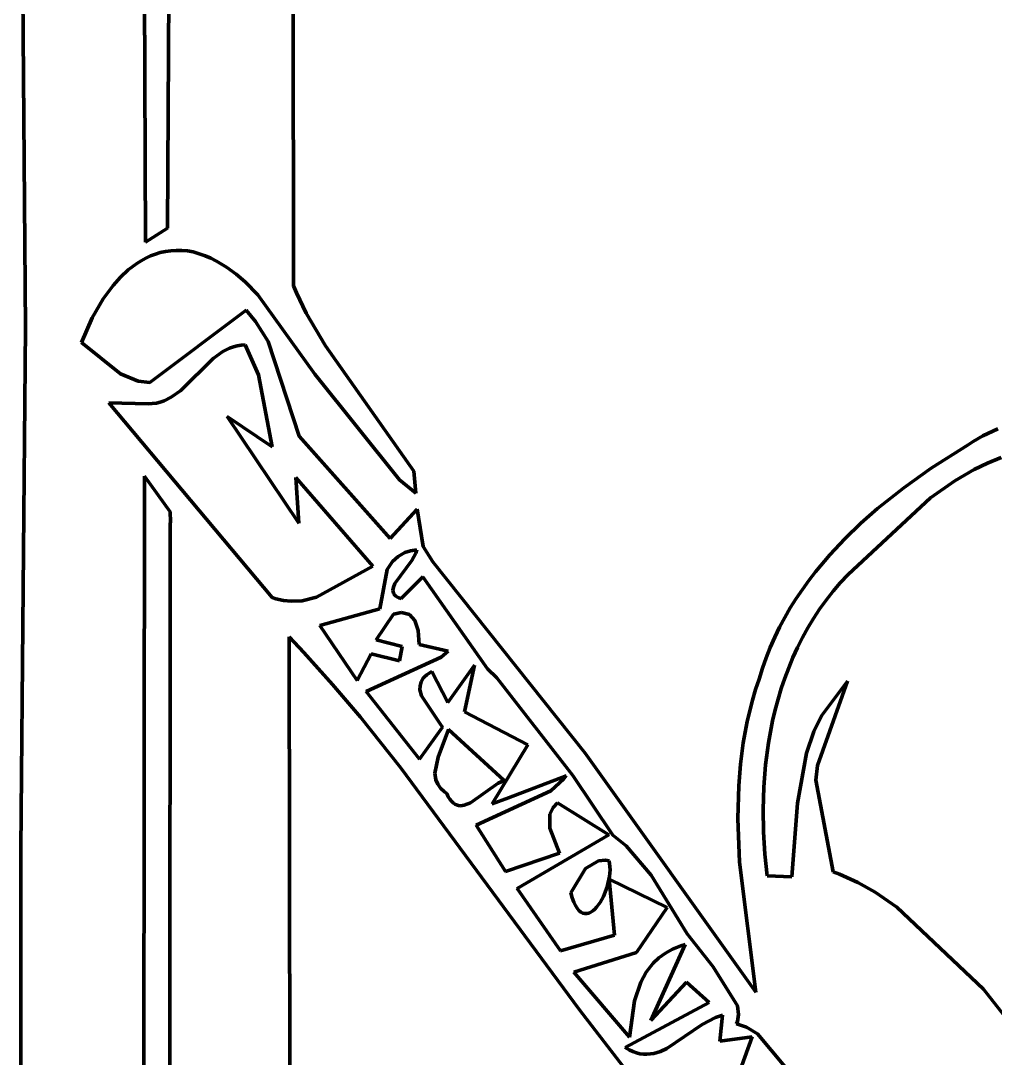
# Model space of a CAD drawing. Header units: millimetres. Extents: x 0 to 10.2, y 0 to 7.
# Drawn here: x 2.789 to 3.749, y 4.641 to 5.663 of the extents above; entities that cross this region are included whole.
import ezdxf

# ---------------------------------------------------------------- set-up
doc = ezdxf.new("R2010")
doc.units = ezdxf.units.MM
doc.layers.add('color#030303ff', color=7, linetype='CONTINUOUS', lineweight=100)
doc.layers.add('color#ffffffff', color=7, linetype='CONTINUOUS', lineweight=100)

msp = doc.modelspace()

# ---------------------------------------------------------------- linework, layer by layer
at = {"layer": 'color#030303ff'}
for p, q in [((2.934, 5.4588), (2.9365, 5.9861)), ((3.0576, 5.9882), (3.058, 5.4022)), ((2.7941, 5.3607), (2.7893, 5.959)), ((2.9105, 5.8754), (2.9121, 5.4451)), ((2.9121, 5.4451), (2.934, 5.4588)), ((2.9125, 5.4293), (2.9079, 5.4268)), ((2.9171, 5.4315), (2.9125, 5.4293)), ((2.9219, 5.4333), (2.9171, 5.4315)), ((2.9268, 5.4348), (2.9219, 5.4333)), ((2.9319, 5.4359), (2.9268, 5.4348)), ((2.9371, 5.4367), (2.9319, 5.4359)), ((2.9424, 5.437), (2.9371, 5.4367)), ((2.9479, 5.4369), (2.9424, 5.437)), ((2.9535, 5.4364), (2.9479, 5.4369)), ((2.9593, 5.4355), (2.9535, 5.4364)), ((2.9652, 5.4337), (2.9593, 5.4355)), ((2.971, 5.4316), (2.9652, 5.4337)), ((2.9766, 5.4292), (2.971, 5.4316)), ((2.982, 5.4265), (2.9766, 5.4292)), ((2.8952, 5.4178), (2.8874, 5.4105)), ((2.9036, 5.4241), (2.8952, 5.4178)), ((2.9079, 5.4268), (2.9036, 5.4241)), ((2.9921, 5.4205), (2.982, 5.4265)), ((3.0016, 5.4136), (2.9921, 5.4205)), ((2.8874, 5.4105), (2.8802, 5.4025)), ((3.0105, 5.4059), (3.0016, 5.4136)), ((2.8802, 5.4025), (2.8705, 5.3893)), ((3.0229, 5.3931), (3.0105, 5.4059)), ((3.058, 5.4022), (3.0609, 5.3953)), ((2.8705, 5.3893), (2.8595, 5.3704)), ((3.0789, 5.3152), (3.0229, 5.3931)), ((3.0609, 5.3953), (3.0706, 5.3751)), ((2.9164, 5.3069), (3.0115, 5.3782)), ((3.0115, 5.3782), (3.0206, 5.3671)), ((2.8595, 5.3704), (2.8492, 5.3464)), ((3.0206, 5.3671), (3.033, 5.3473)), ((3.0706, 5.3751), (3.0896, 5.3429)), ((2.7895, 4.8471), (2.7941, 5.3607)), ((2.8492, 5.3464), (2.8877, 5.3153)), ((3.033, 5.3473), (3.0636, 5.2541)), ((2.9883, 5.3373), (2.9789, 5.3304)), ((2.9951, 5.3407), (2.9883, 5.3373)), ((2.9988, 5.3421), (2.9951, 5.3407)), ((3.0025, 5.343), (2.9988, 5.3421)), ((3.0064, 5.3437), (3.0025, 5.343)), ((3.0105, 5.344), (3.0064, 5.3437)), ((3.0236, 5.3143), (3.0105, 5.344)), ((3.0896, 5.3429), (3.1767, 5.2195)), ((2.9789, 5.3304), (2.947, 5.2991)), ((2.8877, 5.3153), (2.9051, 5.3081)), ((2.9051, 5.3081), (2.9164, 5.3069)), ((3.037, 5.2433), (3.0236, 5.3143)), ((3.1623, 5.2111), (3.0789, 5.3152)), ((2.947, 5.2991), (2.9374, 5.2923)), ((2.9147, 5.2857), (2.876, 5.2869)), ((2.876, 5.2869), (3.0369, 5.095)), ((2.9189, 5.286), (2.9147, 5.2857)), ((2.9229, 5.2866), (2.9189, 5.286)), ((2.9268, 5.2876), (2.9229, 5.2866)), ((2.9305, 5.2889), (2.9268, 5.2876)), ((2.9374, 5.2923), (2.9305, 5.2889)), ((3.0634, 5.1681), (2.9928, 5.2733)), ((2.9928, 5.2733), (3.037, 5.2433)), ((3.0636, 5.2541), (3.1534, 5.1531)), ((3.7276, 5.2486), (3.7371, 5.2543)), ((3.7371, 5.2543), (3.752, 5.2612)), ((3.6862, 5.2223), (3.7229, 5.2455)), ((3.7229, 5.2455), (3.7276, 5.2486)), ((3.7418, 5.2275), (3.7286, 5.2211)), ((3.7554, 5.233), (3.7418, 5.2275)), ((2.9112, 5.2146), (2.9102, 4.3749)), ((2.9365, 5.1793), (2.9112, 5.2146)), ((3.1361, 5.1259), (3.0604, 5.2131)), ((3.0604, 5.2131), (3.0634, 5.1681)), ((3.1767, 5.2195), (3.1786, 5.1978)), ((3.6593, 5.2032), (3.6862, 5.2223)), ((3.7286, 5.2211), (3.7096, 5.2101)), ((3.1786, 5.1978), (3.1623, 5.2111)), ((3.6335, 5.1827), (3.6593, 5.2032)), ((3.7096, 5.2101), (3.6855, 5.1931)), ((3.6855, 5.1931), (3.6044, 5.1177)), ((3.617, 5.1682), (3.6335, 5.1827)), ((2.9368, 5.1696), (2.9365, 5.1793)), ((3.1534, 5.1531), (3.1799, 5.1822)), ((3.1799, 5.1822), (3.1858, 5.1452)), ((2.9361, 4.4018), (2.9364, 5.1675)), ((2.9364, 5.1675), (2.9368, 5.1696)), ((3.6013, 5.1529), (3.617, 5.1682)), ((3.5863, 5.137), (3.6013, 5.1529)), ((3.1794, 5.142), (3.1733, 5.1409)), ((3.1786, 5.1387), (3.1794, 5.142)), ((3.1858, 5.1452), (3.1953, 5.1301)), ((3.161, 5.1355), (3.1556, 5.1306)), ((3.1579, 5.1087), (3.1746, 5.1315)), ((3.1678, 5.1392), (3.161, 5.1355)), ((3.1733, 5.1409), (3.1678, 5.1392)), ((3.1746, 5.1315), (3.1786, 5.1387)), ((3.5723, 5.1203), (3.5863, 5.137)), ((3.0806, 5.0954), (3.1361, 5.1259)), ((3.1502, 5.1225), (3.143, 5.0837)), ((3.1556, 5.1306), (3.1502, 5.1225)), ((3.1953, 5.1301), (3.3455, 4.9418)), ((3.1854, 5.1154), (3.164, 5.094)), ((3.2492, 5.0247), (3.1854, 5.1154)), ((3.5594, 5.1029), (3.5657, 5.1117)), ((3.5657, 5.1117), (3.5723, 5.1203)), ((3.6044, 5.1177), (3.5968, 5.1095)), ((3.156, 5.1021), (3.1565, 5.1052)), ((3.1565, 5.0993), (3.156, 5.1021)), ((3.1565, 5.1052), (3.1579, 5.1087)), ((3.5533, 5.0939), (3.5594, 5.1029)), ((3.5896, 5.1011), (3.5828, 5.0924)), ((3.5968, 5.1095), (3.5896, 5.1011)), ((3.0369, 5.095), (3.0407, 5.0937)), ((3.0407, 5.0937), (3.0482, 5.092)), ((3.0482, 5.092), (3.0556, 5.0913)), ((3.0556, 5.0913), (3.0665, 5.0919)), ((3.0665, 5.0919), (3.0806, 5.0954)), ((3.1573, 5.098), (3.1565, 5.0993)), ((3.1584, 5.0968), (3.1573, 5.098)), ((3.1598, 5.0957), (3.1584, 5.0968)), ((3.1617, 5.0948), (3.1598, 5.0957)), ((3.164, 5.094), (3.1617, 5.0948)), ((3.5475, 5.0847), (3.5533, 5.0939)), ((3.5828, 5.0924), (3.5764, 5.0835)), ((3.143, 5.0837), (3.0841, 5.0673)), ((3.1564, 5.0787), (3.1645, 5.0802)), ((3.1645, 5.0802), (3.1722, 5.0783)), ((3.5421, 5.0753), (3.5475, 5.0847)), ((3.5764, 5.0835), (3.5704, 5.0744)), ((3.1396, 5.0532), (3.1564, 5.0787)), ((3.1722, 5.0783), (3.1776, 5.0725)), ((3.1776, 5.0725), (3.1808, 5.0626)), ((3.537, 5.0657), (3.5421, 5.0753)), ((3.5704, 5.0744), (3.5648, 5.065)), ((3.0841, 5.0673), (3.1209, 5.0132)), ((3.1808, 5.0626), (3.1817, 5.0488)), ((3.5322, 5.0559), (3.537, 5.0657)), ((3.5648, 5.065), (3.5595, 5.0555)), ((3.0538, 5.0564), (3.0546, 4.4868)), ((3.0683, 5.0409), (3.0538, 5.0564)), ((3.165, 5.0469), (3.1396, 5.0532)), ((3.5277, 5.0459), (3.5322, 5.0559)), ((3.5595, 5.0555), (3.5547, 5.0458)), ((3.0965, 5.0094), (3.0683, 5.0409)), ((3.1209, 5.0132), (3.1345, 5.0396)), ((3.1345, 5.0396), (3.1625, 5.0326)), ((3.1625, 5.0326), (3.165, 5.0469)), ((3.1817, 5.0488), (3.2104, 5.042)), ((3.2104, 5.042), (3.2035, 5.0361)), ((3.5237, 5.0357), (3.5277, 5.0459)), ((3.5547, 5.0458), (3.5501, 5.0359)), ((3.2035, 5.0361), (3.1297, 5.0023)), ((3.52, 5.0253), (3.5237, 5.0357)), ((3.5501, 5.0359), (3.546, 5.0258)), ((3.1874, 5.0172), (3.1893, 5.0189)), ((3.1893, 5.0189), (3.1916, 5.0205)), ((3.1916, 5.0205), (3.1942, 5.0221)), ((3.1942, 5.0221), (3.2102, 4.9916)), ((3.2102, 4.9916), (3.2364, 5.0285)), ((3.2364, 5.0285), (3.2264, 4.9823)), ((3.2585, 5.0158), (3.2492, 5.0247)), ((3.5167, 5.0147), (3.52, 5.0253)), ((3.546, 5.0258), (3.5421, 5.0156)), ((3.1239, 4.9771), (3.0965, 5.0094)), ((3.1827, 5.008), (3.1837, 5.0118)), ((3.1837, 5.0118), (3.1858, 5.0155)), ((3.1858, 5.0155), (3.1874, 5.0172)), ((3.3334, 4.9198), (3.2585, 5.0158)), ((3.5133, 5.0044), (3.5167, 5.0147)), ((3.5421, 5.0156), (3.5386, 5.0053)), ((3.604, 5.0125), (3.5743, 4.9296)), ((3.5781, 4.9785), (3.604, 5.0125)), ((3.1297, 5.0023), (3.182, 4.9359)), ((3.1826, 5.0041), (3.1827, 5.008)), ((3.1842, 4.998), (3.1826, 5.0041)), ((3.5102, 4.994), (3.5133, 5.0044)), ((3.5386, 5.0053), (3.5355, 4.9948)), ((3.2025, 4.9706), (3.1842, 4.998)), ((3.5075, 4.9835), (3.5102, 4.994)), ((3.5355, 4.9948), (3.5327, 4.9843)), ((3.2264, 4.9823), (3.2889, 4.9498)), ((3.505, 4.973), (3.5075, 4.9835)), ((3.5327, 4.9843), (3.5301, 4.9736)), ((3.5708, 4.963), (3.5781, 4.9785)), ((3.1636, 4.9276), (3.1239, 4.9771)), ((3.2048, 4.9673), (3.2025, 4.9706)), ((3.5012, 4.952), (3.505, 4.973)), ((3.5301, 4.9736), (3.5279, 4.9628)), ((3.182, 4.9359), (3.2048, 4.9673)), ((3.2107, 4.9651), (3.2005, 4.9378)), ((3.2656, 4.9147), (3.2107, 4.9651)), ((3.5279, 4.9628), (3.526, 4.952)), ((3.5635, 4.9418), (3.5708, 4.963)), ((3.2889, 4.9498), (3.2538, 4.8919)), ((3.4984, 4.9307), (3.5012, 4.952)), ((3.526, 4.952), (3.5231, 4.9302)), ((3.2005, 4.9378), (3.1974, 4.9218)), ((3.3455, 4.9418), (3.5137, 4.7061)), ((3.5545, 4.8925), (3.5635, 4.9418)), ((3.3399, 4.6888), (3.1636, 4.9276)), ((3.4967, 4.9094), (3.4984, 4.9307)), ((3.5231, 4.9302), (3.5214, 4.9082)), ((3.5743, 4.9296), (3.5726, 4.9149)), ((3.1974, 4.9218), (3.1984, 4.9153)), ((3.2697, 4.8978), (3.3268, 4.9193)), ((3.3268, 4.9193), (3.3245, 4.9165)), ((3.3726, 4.861), (3.3334, 4.9198)), ((3.1984, 4.9153), (3.2002, 4.9112)), ((3.2002, 4.9112), (3.2029, 4.9072)), ((3.2029, 4.9072), (3.2067, 4.9035)), ((3.2324, 4.8928), (3.2597, 4.9121)), ((3.2597, 4.9121), (3.2656, 4.9147)), ((3.3245, 4.9165), (3.3115, 4.9044)), ((3.4959, 4.8772), (3.4967, 4.9094)), ((3.5214, 4.9082), (3.5207, 4.8862)), ((3.5726, 4.9149), (3.5897, 4.8247)), ((3.2067, 4.9035), (3.2091, 4.9018)), ((3.2091, 4.9018), (3.2105, 4.8988)), ((3.2105, 4.8988), (3.212, 4.8964)), ((3.212, 4.8964), (3.2136, 4.8943)), ((3.3115, 4.9044), (3.2379, 4.8708)), ((3.2538, 4.8919), (3.2697, 4.8978)), ((3.2136, 4.8943), (3.2152, 4.8927)), ((3.2152, 4.8927), (3.2169, 4.8915)), ((3.2169, 4.8915), (3.2187, 4.8907)), ((3.2187, 4.8907), (3.2205, 4.8901)), ((3.2205, 4.8901), (3.2224, 4.8899)), ((3.2224, 4.8899), (3.2263, 4.8904)), ((3.2263, 4.8904), (3.2324, 4.8928)), ((3.3105, 4.8815), (3.3138, 4.8881)), ((3.3138, 4.8881), (3.3182, 4.8928)), ((3.3182, 4.8928), (3.3686, 4.8612)), ((3.5207, 4.8862), (3.5211, 4.8642)), ((3.5489, 4.8199), (3.5545, 4.8925)), ((3.3106, 4.8677), (3.3105, 4.8815)), ((3.4976, 4.8342), (3.4959, 4.8772)), ((3.2379, 4.8708), (3.2669, 4.825)), ((3.3202, 4.8432), (3.3106, 4.8677)), ((3.3686, 4.8612), (3.2784, 4.8082)), ((3.3859, 4.8504), (3.3726, 4.861)), ((3.5211, 4.8642), (3.5224, 4.8423)), ((2.7895, 4.4863), (2.7895, 4.8471)), ((3.4103, 4.8214), (3.3859, 4.8504)), ((3.2669, 4.825), (3.3202, 4.8432)), ((3.3458, 4.828), (3.3585, 4.8356)), ((3.3585, 4.8356), (3.3654, 4.8363)), ((3.3654, 4.8363), (3.3689, 4.8357)), ((3.3689, 4.8357), (3.3695, 4.8329)), ((3.5224, 4.8423), (3.5247, 4.8207)), ((3.3313, 4.804), (3.3458, 4.828)), ((3.3699, 4.8267), (3.3694, 4.8201)), ((3.3695, 4.8329), (3.3699, 4.8267)), ((3.5137, 4.7061), (3.4976, 4.8342)), ((3.5897, 4.8247), (3.5959, 4.8224)), ((3.3694, 4.8201), (3.3671, 4.81)), ((3.3742, 4.7625), (3.3691, 4.8175)), ((3.3691, 4.8175), (3.4261, 4.7895)), ((3.4459, 4.7635), (3.4103, 4.8214)), ((3.5247, 4.8207), (3.5489, 4.8199)), ((3.5959, 4.8224), (3.6139, 4.8143)), ((3.2784, 4.8082), (3.3211, 4.747)), ((3.3671, 4.81), (3.3633, 4.8003)), ((3.6139, 4.8143), (3.631, 4.8047)), ((3.631, 4.8047), (3.6524, 4.79)), ((3.3327, 4.7991), (3.3313, 4.804)), ((3.3342, 4.795), (3.3327, 4.7991)), ((3.3358, 4.7916), (3.3342, 4.795)), ((3.3602, 4.7946), (3.3566, 4.7899)), ((3.3633, 4.8003), (3.3602, 4.7946)), ((3.3375, 4.7888), (3.3358, 4.7916)), ((3.3393, 4.7866), (3.3375, 4.7888)), ((3.3412, 4.785), (3.3393, 4.7866)), ((3.3431, 4.784), (3.3412, 4.785)), ((3.345, 4.7836), (3.3431, 4.784)), ((3.349, 4.784), (3.347, 4.7836)), ((3.3509, 4.7849), (3.349, 4.784)), ((3.3529, 4.7862), (3.3509, 4.7849)), ((3.3548, 4.7879), (3.3529, 4.7862)), ((3.3566, 4.7899), (3.3548, 4.7879)), ((3.4261, 4.7895), (3.396, 4.7454)), ((3.6524, 4.79), (3.7379, 4.709)), ((3.347, 4.7836), (3.345, 4.7836)), ((3.4716, 4.7313), (3.4459, 4.7635)), ((3.3211, 4.747), (3.3742, 4.7625)), ((3.444, 4.7531), (3.4102, 4.6782)), ((3.4396, 4.7518), (3.444, 4.7531)), ((3.396, 4.7454), (3.3341, 4.726)), ((3.418, 4.7401), (3.4244, 4.7447)), ((3.4244, 4.7447), (3.4315, 4.7487)), ((3.4315, 4.7487), (3.4396, 4.7518)), ((3.4056, 4.726), (3.4125, 4.7349)), ((3.4125, 4.7349), (3.418, 4.7401)), ((3.3341, 4.726), (3.3892, 4.6618)), ((3.4002, 4.716), (3.4056, 4.726)), ((3.4954, 4.6926), (3.4716, 4.7313)), ((3.3939, 4.6977), (3.4002, 4.716)), ((3.4102, 4.6782), (3.4453, 4.7161)), ((3.4453, 4.7161), (3.4675, 4.6959)), ((3.7379, 4.709), (3.7654, 4.6739)), ((3.4675, 4.6959), (3.3849, 4.6516)), ((3.3892, 4.6618), (3.3939, 4.6977)), ((3.4964, 4.6841), (3.4954, 4.6926)), ((3.3917, 4.6216), (3.3399, 4.6888)), ((3.4738, 4.6813), (3.4806, 4.6836)), ((3.4806, 4.6836), (3.4782, 4.6578)), ((3.4954, 4.6774), (3.4964, 4.6841)), ((3.426, 4.6508), (3.4608, 4.6743)), ((3.4608, 4.6743), (3.4738, 4.6813)), ((3.4946, 4.675), (3.4954, 4.6774)), ((3.5042, 4.6717), (3.4946, 4.675)), ((3.5151, 4.6653), (3.5042, 4.6717)), ((3.4782, 4.6578), (3.5099, 4.6623)), ((3.5099, 4.6623), (3.4865, 4.5973)), ((3.554, 4.619), (3.5151, 4.6653)), ((3.3849, 4.6516), (3.3886, 4.6494)), ((3.4196, 4.6479), (3.426, 4.6508)), ((3.3886, 4.6494), (3.3923, 4.6477)), ((3.3923, 4.6477), (3.3959, 4.6464)), ((3.3959, 4.6464), (3.3994, 4.6455)), ((3.3994, 4.6455), (3.4029, 4.6451)), ((3.4029, 4.6451), (3.4063, 4.645)), ((3.4063, 4.645), (3.4097, 4.6453)), ((3.4097, 4.6453), (3.413, 4.6459)), ((3.413, 4.6459), (3.4196, 4.6479))]:
    msp.add_line(p, q, dxfattribs=at)
at = {"layer": 'color#ffffffff'}
for p, q in [((2.9365, 5.9861), (2.934, 5.4588)), ((3.058, 5.4022), (3.0576, 5.9882)), ((2.7893, 5.959), (2.7941, 5.3607)), ((2.9121, 5.4451), (2.9105, 5.8754)), ((2.934, 5.4588), (2.9121, 5.4451)), ((2.9079, 5.4268), (2.9125, 5.4293)), ((2.9125, 5.4293), (2.9171, 5.4315)), ((2.9171, 5.4315), (2.9219, 5.4333)), ((2.9219, 5.4333), (2.9268, 5.4348)), ((2.9268, 5.4348), (2.9319, 5.4359)), ((2.9319, 5.4359), (2.9371, 5.4367)), ((2.9371, 5.4367), (2.9424, 5.437)), ((2.9424, 5.437), (2.9479, 5.4369)), ((2.9479, 5.4369), (2.9535, 5.4364)), ((2.9535, 5.4364), (2.9593, 5.4355)), ((2.9593, 5.4355), (2.9652, 5.4337)), ((2.9652, 5.4337), (2.971, 5.4316)), ((2.971, 5.4316), (2.9766, 5.4292)), ((2.9766, 5.4292), (2.982, 5.4265)), ((2.8874, 5.4105), (2.8952, 5.4178)), ((2.8952, 5.4178), (2.9036, 5.4241)), ((2.9036, 5.4241), (2.9079, 5.4268)), ((2.982, 5.4265), (2.9921, 5.4205)), ((2.9921, 5.4205), (3.0016, 5.4136)), ((2.8802, 5.4025), (2.8874, 5.4105)), ((3.0016, 5.4136), (3.0105, 5.4059)), ((2.8705, 5.3893), (2.8802, 5.4025)), ((3.0105, 5.4059), (3.0229, 5.3931)), ((3.0609, 5.3953), (3.058, 5.4022)), ((2.8595, 5.3704), (2.8705, 5.3893)), ((3.0229, 5.3931), (3.0789, 5.3152)), ((3.0706, 5.3751), (3.0609, 5.3953)), ((3.0115, 5.3782), (2.9164, 5.3069)), ((3.0206, 5.3671), (3.0115, 5.3782)), ((2.8492, 5.3464), (2.8595, 5.3704)), ((3.033, 5.3473), (3.0206, 5.3671)), ((3.0896, 5.3429), (3.0706, 5.3751)), ((2.7941, 5.3607), (2.7895, 4.8471)), ((2.8877, 5.3153), (2.8492, 5.3464)), ((3.0636, 5.2541), (3.033, 5.3473)), ((2.9789, 5.3304), (2.9883, 5.3373)), ((2.9883, 5.3373), (2.9951, 5.3407)), ((2.9951, 5.3407), (2.9988, 5.3421)), ((2.9988, 5.3421), (3.0025, 5.343)), ((3.0025, 5.343), (3.0064, 5.3437)), ((3.0064, 5.3437), (3.0105, 5.344)), ((3.0105, 5.344), (3.0236, 5.3143)), ((3.1767, 5.2195), (3.0896, 5.3429)), ((2.947, 5.2991), (2.9789, 5.3304)), ((2.9051, 5.3081), (2.8877, 5.3153)), ((2.9164, 5.3069), (2.9051, 5.3081)), ((3.0236, 5.3143), (3.037, 5.2433)), ((3.0789, 5.3152), (3.1623, 5.2111)), ((2.9374, 5.2923), (2.947, 5.2991)), ((3.0369, 5.095), (2.876, 5.2869)), ((2.876, 5.2869), (2.9147, 5.2857)), ((2.9147, 5.2857), (2.9189, 5.286)), ((2.9189, 5.286), (2.9229, 5.2866)), ((2.9229, 5.2866), (2.9268, 5.2876)), ((2.9268, 5.2876), (2.9305, 5.2889)), ((2.9305, 5.2889), (2.9374, 5.2923)), ((3.037, 5.2433), (2.9928, 5.2733)), ((2.9928, 5.2733), (3.0634, 5.1681)), ((3.1534, 5.1531), (3.0636, 5.2541)), ((3.7371, 5.2543), (3.7276, 5.2486)), ((3.752, 5.2612), (3.7371, 5.2543)), ((3.7229, 5.2455), (3.6862, 5.2223)), ((3.7276, 5.2486), (3.7229, 5.2455)), ((3.7286, 5.2211), (3.7418, 5.2275)), ((3.7418, 5.2275), (3.7554, 5.233)), ((2.9102, 4.3749), (2.9112, 5.2146)), ((2.9112, 5.2146), (2.9365, 5.1793)), ((3.0634, 5.1681), (3.0604, 5.2131)), ((3.0604, 5.2131), (3.1361, 5.1259)), ((3.1786, 5.1978), (3.1767, 5.2195)), ((3.6862, 5.2223), (3.6593, 5.2032)), ((3.7096, 5.2101), (3.7286, 5.2211)), ((3.1623, 5.2111), (3.1786, 5.1978)), ((3.6593, 5.2032), (3.6335, 5.1827)), ((3.6855, 5.1931), (3.7096, 5.2101)), ((3.6044, 5.1177), (3.6855, 5.1931)), ((3.6335, 5.1827), (3.617, 5.1682)), ((2.9365, 5.1793), (2.9368, 5.1696)), ((3.1799, 5.1822), (3.1534, 5.1531)), ((3.1858, 5.1452), (3.1799, 5.1822)), ((2.9364, 5.1675), (2.9361, 4.4018)), ((2.9368, 5.1696), (2.9364, 5.1675)), ((3.617, 5.1682), (3.6013, 5.1529)), ((3.6013, 5.1529), (3.5863, 5.137)), ((3.1733, 5.1409), (3.1794, 5.142)), ((3.1794, 5.142), (3.1786, 5.1387)), ((3.1953, 5.1301), (3.1858, 5.1452)), ((3.1556, 5.1306), (3.161, 5.1355)), ((3.1746, 5.1315), (3.1579, 5.1087)), ((3.161, 5.1355), (3.1678, 5.1392)), ((3.1678, 5.1392), (3.1733, 5.1409)), ((3.1786, 5.1387), (3.1746, 5.1315)), ((3.5863, 5.137), (3.5723, 5.1203)), ((3.1361, 5.1259), (3.0806, 5.0954)), ((3.143, 5.0837), (3.1502, 5.1225)), ((3.1502, 5.1225), (3.1556, 5.1306)), ((3.3455, 4.9418), (3.1953, 5.1301)), ((3.164, 5.094), (3.1854, 5.1154)), ((3.1854, 5.1154), (3.2492, 5.0247)), ((3.5657, 5.1117), (3.5594, 5.1029)), ((3.5723, 5.1203), (3.5657, 5.1117)), ((3.5968, 5.1095), (3.6044, 5.1177)), ((3.1565, 5.1052), (3.156, 5.1021)), ((3.156, 5.1021), (3.1565, 5.0993)), ((3.1579, 5.1087), (3.1565, 5.1052)), ((3.5594, 5.1029), (3.5533, 5.0939)), ((3.5828, 5.0924), (3.5896, 5.1011)), ((3.5896, 5.1011), (3.5968, 5.1095)), ((3.0407, 5.0937), (3.0369, 5.095)), ((3.0482, 5.092), (3.0407, 5.0937)), ((3.0556, 5.0913), (3.0482, 5.092)), ((3.0665, 5.0919), (3.0556, 5.0913)), ((3.0806, 5.0954), (3.0665, 5.0919)), ((3.1565, 5.0993), (3.1573, 5.098)), ((3.1573, 5.098), (3.1584, 5.0968)), ((3.1584, 5.0968), (3.1598, 5.0957)), ((3.1598, 5.0957), (3.1617, 5.0948)), ((3.1617, 5.0948), (3.164, 5.094)), ((3.5533, 5.0939), (3.5475, 5.0847)), ((3.5764, 5.0835), (3.5828, 5.0924)), ((3.0841, 5.0673), (3.143, 5.0837)), ((3.1645, 5.0802), (3.1564, 5.0787)), ((3.1722, 5.0783), (3.1645, 5.0802)), ((3.5475, 5.0847), (3.5421, 5.0753)), ((3.5704, 5.0744), (3.5764, 5.0835)), ((3.1564, 5.0787), (3.1396, 5.0532)), ((3.1776, 5.0725), (3.1722, 5.0783)), ((3.1808, 5.0626), (3.1776, 5.0725)), ((3.5421, 5.0753), (3.537, 5.0657)), ((3.5648, 5.065), (3.5704, 5.0744)), ((3.1209, 5.0132), (3.0841, 5.0673)), ((3.1817, 5.0488), (3.1808, 5.0626)), ((3.537, 5.0657), (3.5322, 5.0559)), ((3.5595, 5.0555), (3.5648, 5.065)), ((3.0538, 5.0564), (3.0683, 5.0409)), ((3.0546, 4.4868), (3.0538, 5.0564)), ((3.1396, 5.0532), (3.165, 5.0469)), ((3.5322, 5.0559), (3.5277, 5.0459)), ((3.5547, 5.0458), (3.5595, 5.0555)), ((3.0683, 5.0409), (3.0965, 5.0094)), ((3.1345, 5.0396), (3.1209, 5.0132)), ((3.1625, 5.0326), (3.1345, 5.0396)), ((3.165, 5.0469), (3.1625, 5.0326)), ((3.2104, 5.042), (3.1817, 5.0488)), ((3.2035, 5.0361), (3.2104, 5.042)), ((3.5277, 5.0459), (3.5237, 5.0357)), ((3.5501, 5.0359), (3.5547, 5.0458)), ((3.1297, 5.0023), (3.2035, 5.0361)), ((3.5237, 5.0357), (3.52, 5.0253)), ((3.546, 5.0258), (3.5501, 5.0359)), ((3.1893, 5.0189), (3.1874, 5.0172)), ((3.1916, 5.0205), (3.1893, 5.0189)), ((3.1942, 5.0221), (3.1916, 5.0205)), ((3.2102, 4.9916), (3.1942, 5.0221)), ((3.2364, 5.0285), (3.2102, 4.9916)), ((3.2264, 4.9823), (3.2364, 5.0285)), ((3.2492, 5.0247), (3.2585, 5.0158)), ((3.52, 5.0253), (3.5167, 5.0147)), ((3.5421, 5.0156), (3.546, 5.0258)), ((3.0965, 5.0094), (3.1239, 4.9771)), ((3.1837, 5.0118), (3.1827, 5.008)), ((3.1858, 5.0155), (3.1837, 5.0118)), ((3.1874, 5.0172), (3.1858, 5.0155)), ((3.2585, 5.0158), (3.3334, 4.9198)), ((3.5167, 5.0147), (3.5133, 5.0044)), ((3.5386, 5.0053), (3.5421, 5.0156)), ((3.5743, 4.9296), (3.604, 5.0125)), ((3.604, 5.0125), (3.5781, 4.9785)), ((3.182, 4.9359), (3.1297, 5.0023)), ((3.1827, 5.008), (3.1826, 5.0041)), ((3.1826, 5.0041), (3.1842, 4.998)), ((3.5133, 5.0044), (3.5102, 4.994)), ((3.5355, 4.9948), (3.5386, 5.0053)), ((3.1842, 4.998), (3.2025, 4.9706)), ((3.5102, 4.994), (3.5075, 4.9835)), ((3.5327, 4.9843), (3.5355, 4.9948)), ((3.2889, 4.9498), (3.2264, 4.9823)), ((3.5075, 4.9835), (3.505, 4.973)), ((3.5301, 4.9736), (3.5327, 4.9843)), ((3.5781, 4.9785), (3.5708, 4.963)), ((3.1239, 4.9771), (3.1636, 4.9276)), ((3.2025, 4.9706), (3.2048, 4.9673)), ((3.505, 4.973), (3.5012, 4.952)), ((3.5279, 4.9628), (3.5301, 4.9736)), ((3.2048, 4.9673), (3.182, 4.9359)), ((3.2005, 4.9378), (3.2107, 4.9651)), ((3.2107, 4.9651), (3.2656, 4.9147)), ((3.526, 4.952), (3.5279, 4.9628)), ((3.5708, 4.963), (3.5635, 4.9418)), ((3.2538, 4.8919), (3.2889, 4.9498)), ((3.5012, 4.952), (3.4984, 4.9307)), ((3.5231, 4.9302), (3.526, 4.952)), ((3.1974, 4.9218), (3.2005, 4.9378)), ((3.5137, 4.7061), (3.3455, 4.9418)), ((3.5635, 4.9418), (3.5545, 4.8925)), ((3.1636, 4.9276), (3.3399, 4.6888)), ((3.4984, 4.9307), (3.4967, 4.9094)), ((3.5214, 4.9082), (3.5231, 4.9302)), ((3.5726, 4.9149), (3.5743, 4.9296)), ((3.1984, 4.9153), (3.1974, 4.9218)), ((3.3268, 4.9193), (3.2697, 4.8978)), ((3.3245, 4.9165), (3.3268, 4.9193)), ((3.3334, 4.9198), (3.3726, 4.861)), ((3.2002, 4.9112), (3.1984, 4.9153)), ((3.2029, 4.9072), (3.2002, 4.9112)), ((3.2067, 4.9035), (3.2029, 4.9072)), ((3.2597, 4.9121), (3.2324, 4.8928)), ((3.2656, 4.9147), (3.2597, 4.9121)), ((3.3115, 4.9044), (3.3245, 4.9165)), ((3.4967, 4.9094), (3.4959, 4.8772)), ((3.5207, 4.8862), (3.5214, 4.9082)), ((3.5897, 4.8247), (3.5726, 4.9149)), ((3.2091, 4.9018), (3.2067, 4.9035)), ((3.2105, 4.8988), (3.2091, 4.9018)), ((3.212, 4.8964), (3.2105, 4.8988)), ((3.2136, 4.8943), (3.212, 4.8964)), ((3.2379, 4.8708), (3.3115, 4.9044)), ((3.2697, 4.8978), (3.2538, 4.8919)), ((3.2152, 4.8927), (3.2136, 4.8943)), ((3.2169, 4.8915), (3.2152, 4.8927)), ((3.2187, 4.8907), (3.2169, 4.8915)), ((3.2205, 4.8901), (3.2187, 4.8907)), ((3.2224, 4.8899), (3.2205, 4.8901)), ((3.2263, 4.8904), (3.2224, 4.8899)), ((3.2324, 4.8928), (3.2263, 4.8904)), ((3.3138, 4.8881), (3.3105, 4.8815)), ((3.3182, 4.8928), (3.3138, 4.8881)), ((3.3686, 4.8612), (3.3182, 4.8928)), ((3.5211, 4.8642), (3.5207, 4.8862)), ((3.5545, 4.8925), (3.5489, 4.8199)), ((3.3105, 4.8815), (3.3106, 4.8677)), ((3.4959, 4.8772), (3.4976, 4.8342)), ((3.2669, 4.825), (3.2379, 4.8708)), ((3.3106, 4.8677), (3.3202, 4.8432)), ((3.2784, 4.8082), (3.3686, 4.8612)), ((3.3726, 4.861), (3.3859, 4.8504)), ((3.5224, 4.8423), (3.5211, 4.8642)), ((2.7895, 4.8471), (2.7895, 4.4863)), ((3.3859, 4.8504), (3.4103, 4.8214)), ((3.3202, 4.8432), (3.2669, 4.825)), ((3.3585, 4.8356), (3.3458, 4.828)), ((3.3654, 4.8363), (3.3585, 4.8356)), ((3.3689, 4.8357), (3.3654, 4.8363)), ((3.3695, 4.8329), (3.3689, 4.8357)), ((3.5247, 4.8207), (3.5224, 4.8423)), ((3.3458, 4.828), (3.3313, 4.804)), ((3.3694, 4.8201), (3.3699, 4.8267)), ((3.3699, 4.8267), (3.3695, 4.8329)), ((3.4976, 4.8342), (3.5137, 4.7061)), ((3.5959, 4.8224), (3.5897, 4.8247)), ((3.3671, 4.81), (3.3694, 4.8201)), ((3.4261, 4.7895), (3.3691, 4.8175)), ((3.3691, 4.8175), (3.3742, 4.7625)), ((3.4103, 4.8214), (3.4459, 4.7635)), ((3.5489, 4.8199), (3.5247, 4.8207)), ((3.6139, 4.8143), (3.5959, 4.8224)), ((3.3211, 4.747), (3.2784, 4.8082)), ((3.3633, 4.8003), (3.3671, 4.81)), ((3.631, 4.8047), (3.6139, 4.8143)), ((3.6524, 4.79), (3.631, 4.8047)), ((3.3313, 4.804), (3.3327, 4.7991)), ((3.3327, 4.7991), (3.3342, 4.795)), ((3.3342, 4.795), (3.3358, 4.7916)), ((3.3566, 4.7899), (3.3602, 4.7946)), ((3.3602, 4.7946), (3.3633, 4.8003)), ((3.3358, 4.7916), (3.3375, 4.7888)), ((3.3375, 4.7888), (3.3393, 4.7866)), ((3.3393, 4.7866), (3.3412, 4.785)), ((3.3412, 4.785), (3.3431, 4.784)), ((3.3431, 4.784), (3.345, 4.7836)), ((3.347, 4.7836), (3.349, 4.784)), ((3.349, 4.784), (3.3509, 4.7849)), ((3.3509, 4.7849), (3.3529, 4.7862)), ((3.3529, 4.7862), (3.3548, 4.7879)), ((3.3548, 4.7879), (3.3566, 4.7899)), ((3.396, 4.7454), (3.4261, 4.7895)), ((3.7379, 4.709), (3.6524, 4.79)), ((3.345, 4.7836), (3.347, 4.7836)), ((3.4459, 4.7635), (3.4716, 4.7313)), ((3.3742, 4.7625), (3.3211, 4.747)), ((3.4102, 4.6782), (3.444, 4.7531)), ((3.444, 4.7531), (3.4396, 4.7518)), ((3.3341, 4.726), (3.396, 4.7454)), ((3.4244, 4.7447), (3.418, 4.7401)), ((3.4315, 4.7487), (3.4244, 4.7447)), ((3.4396, 4.7518), (3.4315, 4.7487)), ((3.4125, 4.7349), (3.4056, 4.726)), ((3.418, 4.7401), (3.4125, 4.7349)), ((3.3892, 4.6618), (3.3341, 4.726)), ((3.4056, 4.726), (3.4002, 4.716)), ((3.4716, 4.7313), (3.4954, 4.6926)), ((3.4002, 4.716), (3.3939, 4.6977)), ((3.4453, 4.7161), (3.4102, 4.6782)), ((3.4675, 4.6959), (3.4453, 4.7161)), ((3.7654, 4.6739), (3.7379, 4.709)), ((3.3849, 4.6516), (3.4675, 4.6959)), ((3.3939, 4.6977), (3.3892, 4.6618)), ((3.4954, 4.6926), (3.4964, 4.6841)), ((3.3399, 4.6888), (3.3917, 4.6216)), ((3.4806, 4.6836), (3.4738, 4.6813)), ((3.4782, 4.6578), (3.4806, 4.6836)), ((3.4964, 4.6841), (3.4954, 4.6774)), ((3.4608, 4.6743), (3.426, 4.6508)), ((3.4738, 4.6813), (3.4608, 4.6743)), ((3.4954, 4.6774), (3.4946, 4.675)), ((3.4946, 4.675), (3.5042, 4.6717)), ((3.5042, 4.6717), (3.5151, 4.6653)), ((3.5099, 4.6623), (3.4782, 4.6578)), ((3.4865, 4.5973), (3.5099, 4.6623)), ((3.5151, 4.6653), (3.554, 4.619)), ((3.3886, 4.6494), (3.3849, 4.6516)), ((3.426, 4.6508), (3.4196, 4.6479)), ((3.3923, 4.6477), (3.3886, 4.6494)), ((3.3959, 4.6464), (3.3923, 4.6477)), ((3.3994, 4.6455), (3.3959, 4.6464)), ((3.4029, 4.6451), (3.3994, 4.6455)), ((3.4063, 4.645), (3.4029, 4.6451)), ((3.4097, 4.6453), (3.4063, 4.645)), ((3.413, 4.6459), (3.4097, 4.6453)), ((3.4196, 4.6479), (3.413, 4.6459))]:
    msp.add_line(p, q, dxfattribs=at)

doc.saveas('drawing.dxf')
